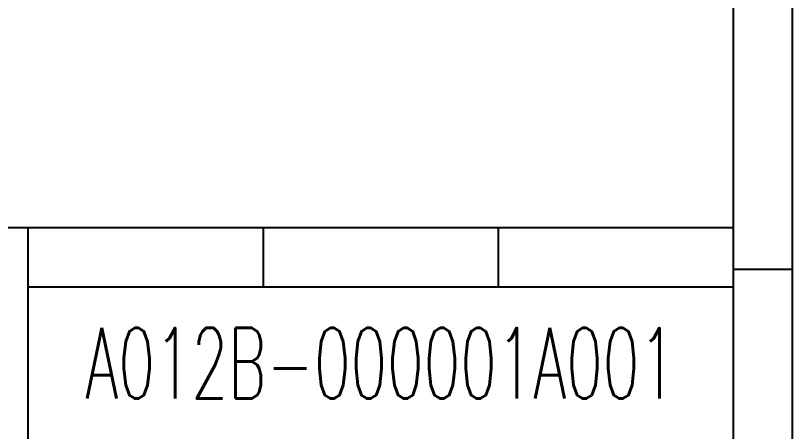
# Model space of a CAD drawing. Header units: millimetres. Extents: x 0 to 210, y 0 to 297.
# Drawn here: x 144 to 210, y 35.7 to 71 of the extents above; entities that cross this region are included whole.
import ezdxf
from ezdxf.enums import TextEntityAlignment as Align

# ---------------------------------------------------------------- set-up
doc = ezdxf.new("R2010")
doc.units = ezdxf.units.MM
doc.layers.add('PDM_Title', color=7, linetype='Continuous')
doc.styles.add('HZ', font='TXT.SHX', dxfattribs={"width": 0.667, "bigfont": 'HZTXT.SHX'})

# ---------------------------------------------------------------- blocks, each defined once
blk = doc.blocks.new('FitPDM_DWGFrame')
at = {"layer": 'PDM_Title', "color": 2}
for p, q in [((210, 0), (210, 297)), ((145, 53), (145, 23)), ((145, 53), (145, 5)), ((165, 53), (165, 48)), ((185, 53), (185, 48)), ((205, 49.5), (210, 49.5)), ((145, 48), (205, 48))]:
    blk.add_line(p, q, dxfattribs=at)
at = {"layer": 'PDM_Title', "color": 0}
for p, q in [((205, 5), (205, 292)), ((205, 53), (25, 53))]:
    blk.add_line(p, q, dxfattribs=at)
at = {"layer": 'PDM_Title', "color": 2, "style": 'HZ', "width": 0.604169}
blk.add_text('A012B-000001A001', height=6, dxfattribs=at).set_placement((175, 41.5), align=Align.MIDDLE_CENTER)

msp = doc.modelspace()

# ---------------------------------------------------------------- block references
at = {"layer": 'PDM_Title'}
msp.add_blockref('FitPDM_DWGFrame', (0, 0), dxfattribs=at)

doc.saveas('drawing.dxf')
